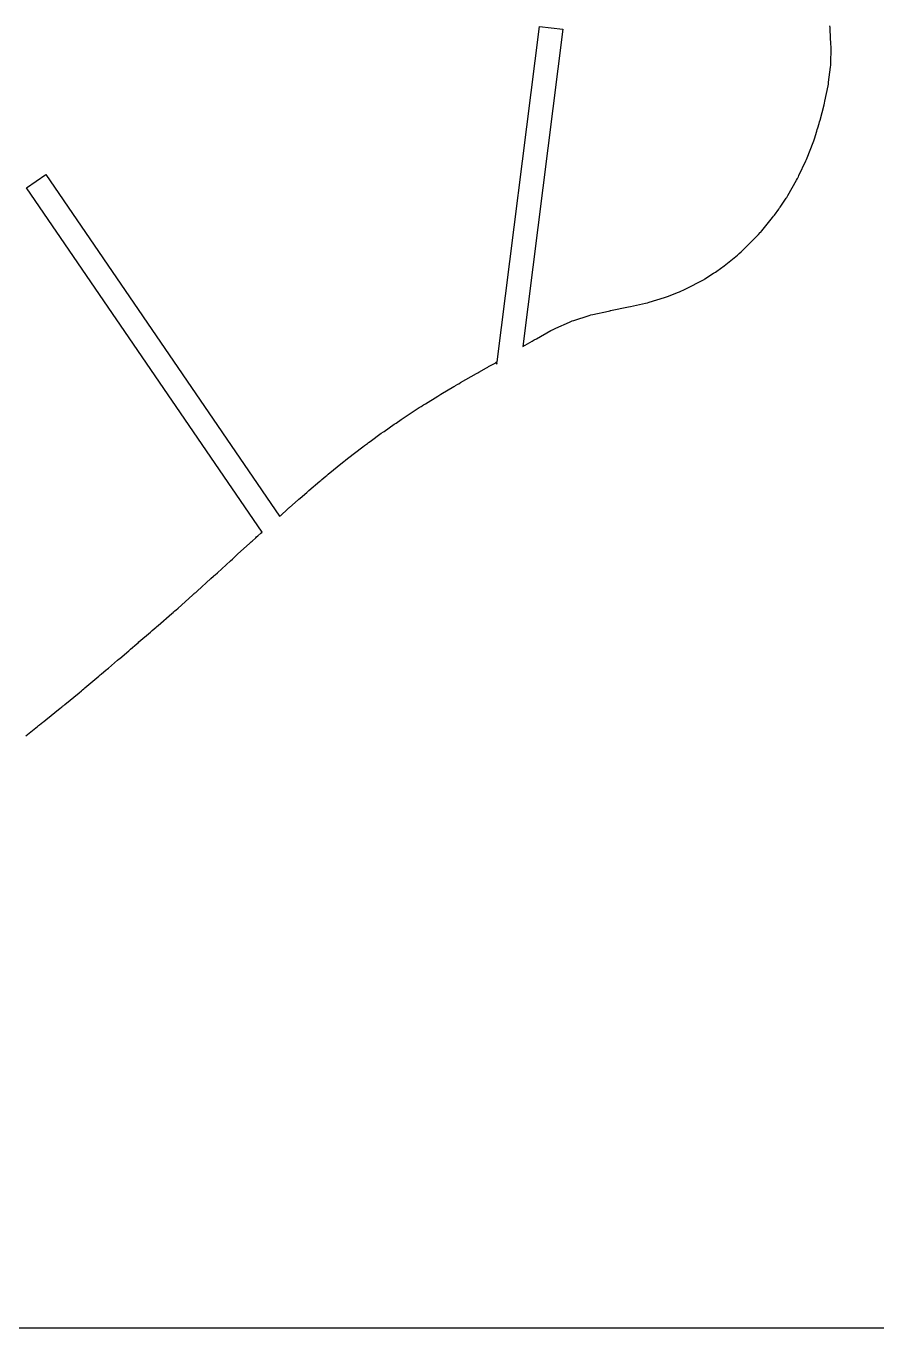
# Model space of a CAD drawing. Extents: x 0 to 560, y 0 to 480.
# Drawn here: x 466.5 to 508.1, y 0 to 63.5 of the extents above; entities that cross this region are included whole.
import ezdxf

# ---------------------------------------------------------------- set-up
doc = ezdxf.new("R2010")
doc.units = 0

msp = doc.modelspace()

# ---------------------------------------------------------------- linework, layer by layer
at = {"layer": 'boundary', "color": 5}
for p, q in [((505.779682, 63.457355), (505.768192, 63.546473)), ((489.533289, 47.152421), (491.597673, 63.516181)), ((492.734661, 63.372743), (490.781129, 47.887677)), ((491.597673, 63.516181), (492.734661, 63.372743)), ((505.784785, 63.368236), (505.779682, 63.457355)), ((505.815117, 62.625762), (505.784785, 63.368236)), ((505.807467, 61.705052), (505.819421, 62.447526)), ((505.82022, 62.536644), (505.815117, 62.625762)), ((505.819421, 62.447526), (505.82022, 62.536644)), ((505.806669, 61.615934), (505.807467, 61.705052)), ((505.701086, 60.784341), (505.797501, 61.526816)), ((505.797501, 61.526816), (505.806669, 61.615934)), ((505.518683, 59.863631), (505.673783, 60.606105)), ((505.673783, 60.606105), (505.691917, 60.695223)), ((505.691917, 60.695223), (505.701086, 60.784341)), ((505.479703, 59.690312), (505.500549, 59.774513)), ((505.500549, 59.774513), (505.518683, 59.863631)), ((505.285214, 58.945788), (505.479703, 59.690312)), ((505.12206, 58.393598), (505.148411, 58.477811)), ((505.148411, 58.477811), (505.174136, 58.561999)), ((505.174136, 58.561999), (505.237581, 58.769615)), ((505.237581, 58.769615), (505.263308, 58.853802)), ((505.263308, 58.853802), (505.285214, 58.945788)), ((504.650769, 57.101499), (504.945313, 57.843973)), ((504.945313, 57.843973), (504.979615, 57.933092)), ((504.979615, 57.933092), (505.007182, 58.021192)), ((505.007182, 58.021192), (505.12206, 58.393598)), ((504.255394, 56.2382), (504.588767, 56.952283)), ((504.588767, 56.952283), (504.616466, 57.012381)), ((504.616466, 57.012381), (504.650769, 57.101499)), ((466.550753, 55.638649), (467.496449, 56.285931)), ((467.496449, 56.285931), (478.912173, 39.607256)), ((503.706457, 55.260078), (504.135658, 56.002552)), ((504.135658, 56.002552), (504.187289, 56.091671)), ((504.187289, 56.091671), (504.20066, 56.120691)), ((504.20066, 56.120691), (504.214324, 56.149081)), ((504.214324, 56.149081), (504.227695, 56.178101)), ((504.227695, 56.178101), (504.255394, 56.2382)), ((478.052329, 38.834541), (466.550753, 55.638649)), ((503.269131, 54.599731), (503.30699, 54.652873)), ((503.30699, 54.652873), (503.331106, 54.68885)), ((503.331106, 54.68885), (503.630709, 55.134983)), ((503.630709, 55.134983), (503.654826, 55.17096)), ((503.654826, 55.17096), (503.706457, 55.260078)), ((502.437538, 53.541916), (502.968268, 54.187742)), ((502.968268, 54.187742), (503.019528, 54.25025)), ((503.019528, 54.25025), (503.057387, 54.303391)), ((503.057387, 54.303391), (503.269131, 54.599731)), ((502.275641, 53.35615), (502.362494, 53.452797)), ((502.362494, 53.452797), (502.38628, 53.479408)), ((502.38628, 53.479408), (502.437538, 53.541916)), ((501.530897, 52.608373), (502.186522, 53.264123)), ((502.186522, 53.264123), (502.251856, 53.329539)), ((502.251856, 53.329539), (502.275641, 53.35615)), ((500.607617, 51.832353), (501.253744, 52.357506)), ((501.253744, 52.357506), (501.316508, 52.408829)), ((501.316508, 52.408829), (501.342863, 52.432531)), ((501.342863, 52.432531), (501.439209, 52.519255)), ((501.439209, 52.519255), (501.465563, 52.542957)), ((501.465563, 52.542957), (501.530897, 52.608373)), ((499.660545, 51.191489), (500.088033, 51.464495)), ((500.088033, 51.464495), (500.124429, 51.488118)), ((500.124429, 51.488118), (500.177151, 51.525913)), ((500.177151, 51.525913), (500.492132, 51.743235)), ((500.492132, 51.743235), (500.544853, 51.781031)), ((500.544853, 51.781031), (500.607617, 51.832353)), ((498.79255, 50.733434), (499.535029, 51.118822)), ((499.535029, 51.118822), (499.624148, 51.167867)), ((499.624148, 51.167867), (499.660545, 51.191489)), ((496.951131, 50.054308), (497.693605, 50.285425)), ((497.693605, 50.285425), (497.782724, 50.314627)), ((497.782724, 50.314627), (497.833343, 50.335081)), ((497.833343, 50.335081), (498.369897, 50.546954)), ((498.369897, 50.546954), (498.420514, 50.567407)), ((498.420514, 50.567407), (498.459015, 50.583858)), ((498.459015, 50.583858), (498.664932, 50.667938)), ((498.664932, 50.667938), (498.703432, 50.684389)), ((498.703432, 50.684389), (498.79255, 50.733434)), ((494.195614, 49.455792), (494.955675, 49.622568)), ((494.955675, 49.622568), (495.020592, 49.635912)), ((495.020592, 49.635912), (495.027854, 49.637454)), ((495.027854, 49.637454), (495.064114, 49.645155)), ((495.064114, 49.645155), (495.071376, 49.646697)), ((495.071376, 49.646697), (495.134795, 49.659726)), ((495.134795, 49.659726), (495.846937, 49.809894)), ((495.846937, 49.809894), (495.9413, 49.829185)), ((495.9413, 49.829185), (496.030419, 49.850751)), ((496.030419, 49.850751), (496.772895, 50.003541)), ((496.772895, 50.003541), (496.862013, 50.025107)), ((496.862013, 50.025107), (496.951131, 50.054308)), ((492.387291, 48.780123), (493.054187, 49.086928)), ((493.054187, 49.086928), (493.179169, 49.138437)), ((493.179169, 49.138437), (493.268287, 49.163386)), ((493.268287, 49.163386), (494.010763, 49.411382)), ((494.010763, 49.411382), (494.099882, 49.436331)), ((494.099882, 49.436331), (494.195614, 49.455792)), ((491.442305, 48.270401), (492.150576, 48.669669)), ((492.150576, 48.669669), (492.258853, 48.725986)), ((492.258853, 48.725986), (492.387291, 48.780123)), ((490.781129, 47.887677), (491.24069, 48.156945)), ((491.24069, 48.156945), (491.33775, 48.213007)), ((491.33775, 48.213007), (491.442305, 48.270401)), ((489.110281, 46.910604), (489.423712, 47.087573)), ((489.423712, 47.087573), (489.45705, 47.107366)), ((489.45705, 47.107366), (489.496329, 47.130687)), ((489.45705, 47.107366), (489.517775, 47.029452)), ((489.526499, 47.098604), (489.45705, 47.107366)), ((489.496329, 47.130687), (489.533289, 47.152421)), ((489.517775, 47.029452), (489.526499, 47.098604)), ((487.744554, 46.130652), (488.514429, 46.571279)), ((488.514429, 46.571279), (488.575619, 46.606628)), ((488.575619, 46.606628), (488.630995, 46.638007)), ((488.630995, 46.638007), (489.010734, 46.853185)), ((489.010734, 46.853185), (489.066112, 46.884564)), ((489.066112, 46.884564), (489.110281, 46.910604)), ((486.784029, 45.565225), (487.409885, 45.934338)), ((487.409885, 45.934338), (487.459717, 45.963855)), ((487.459717, 45.963855), (487.499003, 45.98723)), ((487.499003, 45.98723), (487.615619, 46.055321)), ((487.615619, 46.055321), (487.654905, 46.078697)), ((487.654905, 46.078697), (487.744554, 46.130652)), ((486.025836, 45.102615), (486.626386, 45.46958)), ((486.626386, 45.46958), (486.734198, 45.535709)), ((486.734198, 45.535709), (486.784029, 45.565225)), ((484.993883, 44.430059), (485.72364, 44.912768)), ((485.72364, 44.912768), (485.813487, 44.97079)), ((485.813487, 44.97079), (485.860802, 45.000378)), ((485.860802, 45.000378), (485.881874, 45.013556)), ((485.881874, 45.013556), (485.929187, 45.043144)), ((485.929187, 45.043144), (486.025836, 45.102615)), ((484.007991, 43.751876), (484.50406, 44.09744)), ((484.50406, 44.09744), (484.539987, 44.122433)), ((484.539987, 44.122433), (484.593178, 44.158643)), ((484.593178, 44.158643), (484.839583, 44.327787)), ((484.839583, 44.327787), (484.892774, 44.363997)), ((484.892774, 44.363997), (484.993883, 44.430059)), ((483.195056, 43.168112), (483.240756, 43.201722)), ((483.240756, 43.201722), (483.321369, 43.259946)), ((483.321369, 43.259946), (483.874144, 43.656778)), ((483.874144, 43.656778), (483.972063, 43.726882)), ((483.972063, 43.726882), (484.007991, 43.751876)), ((482.228732, 42.428409), (482.971062, 43.000601)), ((482.971062, 43.000601), (483.051356, 43.062424)), ((483.051356, 43.062424), (483.097054, 43.096034)), ((483.097054, 43.096034), (483.195056, 43.168112)), ((481.273511, 41.657742), (481.97732, 42.229177)), ((481.97732, 42.229177), (482.040899, 42.281012)), ((482.040899, 42.281012), (482.066438, 42.301421)), ((482.066438, 42.301421), (482.105103, 42.332154)), ((482.105103, 42.332154), (482.130642, 42.352562)), ((482.130642, 42.352562), (482.228732, 42.428409)), ((480.334795, 40.861811), (480.873851, 41.321269)), ((480.873851, 41.321269), (480.919422, 41.360301)), ((480.919422, 41.360301), (480.962969, 41.397585)), ((480.962969, 41.397585), (481.166385, 41.568624)), ((481.166385, 41.568624), (481.209932, 41.605908)), ((481.209932, 41.605908), (481.273511, 41.657742)), ((479.907451, 40.489678), (480.232119, 40.772693)), ((480.232119, 40.772693), (480.289224, 40.822779)), ((480.289224, 40.822779), (480.334795, 40.861811)), ((479.368511, 40.01518), (479.400523, 40.043364)), ((479.400523, 40.043364), (479.818332, 40.411409)), ((479.818332, 40.411409), (479.850345, 40.439592)), ((479.850345, 40.439592), (479.907451, 40.489678)), ((478.912173, 39.607256), (478.964757, 39.654363)), ((478.964757, 39.654363), (479.299513, 39.954245)), ((479.299513, 39.954245), (479.368511, 40.01518)), ((477.849648, 38.651836), (477.99987, 38.787252)), ((477.99987, 38.787252), (478.052329, 38.834541)), ((476.862109, 37.754252), (477.450588, 38.289821)), ((477.450588, 38.289821), (477.527093, 38.3595)), ((477.527093, 38.3595), (477.564107, 38.393053)), ((477.564107, 38.393053), (477.753374, 38.564619)), ((477.753374, 38.564619), (477.790388, 38.59817)), ((477.790388, 38.59817), (477.849648, 38.651836)), ((476.510918, 37.434547), (476.606379, 37.520955)), ((476.606379, 37.520955), (476.643018, 37.554386)), ((476.643018, 37.554386), (476.741262, 37.644028)), ((476.741262, 37.644028), (476.777901, 37.677459)), ((476.777901, 37.677459), (476.862109, 37.754252)), ((475.767401, 36.756749), (475.872543, 36.852343)), ((475.872543, 36.852343), (476.510918, 37.434547)), ((474.884576, 35.958783), (475.562123, 36.571205)), ((475.562123, 36.571205), (475.685669, 36.682374)), ((475.685669, 36.682374), (475.723368, 36.716679)), ((475.723368, 36.716679), (475.729703, 36.722444)), ((475.729703, 36.722444), (475.767401, 36.756749)), ((473.956072, 35.131632), (474.660051, 35.758114)), ((474.660051, 35.758114), (474.713712, 35.805475)), ((474.713712, 35.805475), (474.748218, 35.836038)), ((474.748218, 35.836038), (474.75659, 35.84345)), ((474.75659, 35.84345), (474.764961, 35.850862)), ((474.764961, 35.850862), (474.815521, 35.896421)), ((474.815521, 35.896421), (474.884576, 35.958783)), ((473.73993, 34.941103), (473.814575, 35.006636)), ((473.814575, 35.006636), (473.844248, 35.032412)), ((473.844248, 35.032412), (473.956072, 35.131632)), ((472.982983, 34.280323), (473.650813, 34.86364)), ((473.650813, 34.86364), (473.710258, 34.915328)), ((473.710258, 34.915328), (473.73993, 34.941103)), ((472.047987, 33.475538), (472.605721, 33.955858)), ((472.605721, 33.955858), (472.65088, 33.994617)), ((472.65088, 33.994617), (472.69484, 34.032048)), ((472.69484, 34.032048), (472.879578, 34.191206)), ((472.879578, 34.191206), (472.923537, 34.228636)), ((472.923537, 34.228636), (472.982983, 34.280323)), ((471.112017, 32.675279), (471.548653, 33.048376)), ((471.548653, 33.048376), (471.578552, 33.073905)), ((471.578552, 33.073905), (471.637771, 33.124265)), ((471.637771, 33.124265), (471.943609, 33.38642)), ((471.943609, 33.38642), (472.002828, 33.43678)), ((472.002828, 33.43678), (472.047987, 33.475538)), ((470.555487, 32.200788), (471.000443, 32.580194)), ((471.000443, 32.580194), (471.082118, 32.649749)), ((471.082118, 32.649749), (471.112017, 32.675279)), ((469.502913, 31.312266), (470.082869, 31.80124)), ((470.082869, 31.80124), (470.161407, 31.86633)), ((470.161407, 31.86633), (470.20674, 31.904783)), ((470.20674, 31.904783), (470.454267, 32.114743)), ((470.454267, 32.114743), (470.499601, 32.153196)), ((470.499601, 32.153196), (470.555487, 32.200788)), ((469.240697, 31.093409), (469.288951, 31.133769)), ((469.288951, 31.133769), (469.358723, 31.192126)), ((469.358723, 31.192126), (469.406977, 31.232484)), ((469.406977, 31.232484), (469.502913, 31.312266)), ((468.435044, 30.429033), (469.121943, 30.996378)), ((469.121943, 30.996378), (469.240697, 31.093409)), ((467.505528, 29.678364), (468.208323, 30.245021)), ((468.208323, 30.245021), (468.252617, 30.280256)), ((468.252617, 30.280256), (468.291813, 30.311774)), ((468.291813, 30.311774), (468.305899, 30.323092)), ((468.305899, 30.323092), (468.319986, 30.334409)), ((468.319986, 30.334409), (468.378615, 30.382444)), ((468.378615, 30.382444), (468.435044, 30.429033)), ((466.521788, 28.896271), (467.102572, 29.356795)), ((467.102572, 29.356795), (467.145795, 29.391066)), ((467.145795, 29.391066), (467.19169, 29.427693)), ((467.19169, 29.427693), (467.35338, 29.556183)), ((467.35338, 29.556183), (467.399276, 29.592811)), ((467.399276, 29.592811), (467.505528, 29.678364))]:
    msp.add_line(p, q, dxfattribs=at)
at = {"layer": 'frame', "color": 5}
msp.add_line((0, 0), (560, 0), dxfattribs=at)

doc.saveas('drawing.dxf')
